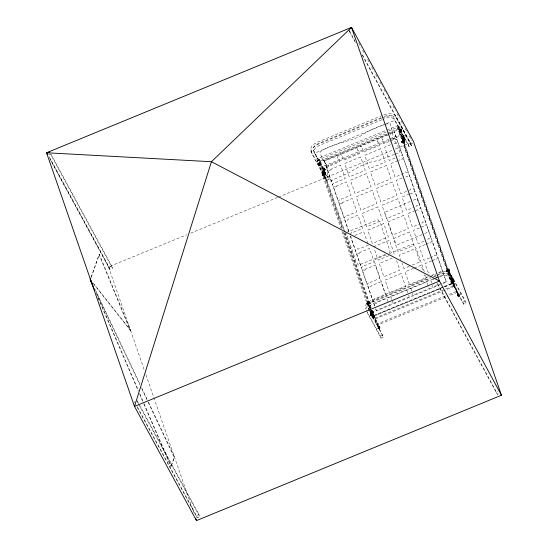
<?xml version="1.0" encoding="UTF-8"?>
<svg xmlns="http://www.w3.org/2000/svg" width="548" height="548" viewBox="0 0 548 548"><rect width="100%" height="100%" fill="white"/><g stroke="black" fill="none" stroke-linecap="round" stroke-linejoin="round"><path stroke-width="0.41" stroke-dasharray="2.74 2.06" d="M319.532 165.832L317.319 160.406L318.32 159.989L320.532 165.421L319.532 165.832L318.217 163.222M320.532 165.421L319.539 162.242L318.539 162.653M322.861 174.545L322.587 173.969L322.066 174.223L322.628 175.627L323.128 175.422L322.669 173.75L323.423 175.524L322.416 173.161L322.519 171.462L323.526 171.051L323.71 168.017L323.21 168.222C321.71 177.936 327.012 178.045 323.539 168.716M324.176 175.908L323.676 176.114L323.704 174.079M323.71 168.017C325.608 169.866 325.354 177.86 323.526 171.051M367.105 312.47L381.024 338.109L383.525 337.082L373.503 317.867L372.503 318.278L370.284 312.846L371.291 312.435L372.037 313.805L372.626 313.655C372.017 312.442 370.914 308.853 372.517 311.682L379.182 327.327L378.682 327.533L370.777 308.969M371.291 312.435L372.284 315.614L371.284 316.025M400.581 132.52L399.588 129.335L400.588 128.924L401.595 131.835L400.581 132.52L398.369 127.088L394.245 119.498A7.597 4.439 -19.1 0 0 385.107 118.45L382.751 119.416M404.828 141.103C402.3 142.412 402.465 136.719 402.753 135.52C405.273 135.801 404.328 141.411 404.225 143.007L404.725 142.802C405.335 140.158 402.191 135.144 405.075 141.733L404.575 141.939L404.013 140.535L404.513 140.329L405.075 141.733M403.253 135.315L402.965 140.048L404.225 143.007M404.725 142.802L403.54 140.185L403.568 138.144L402.568 138.555M403.828 141.514L404.013 138.48L402.753 135.52M454.545 284.549L453.326 282.302L452.326 282.713L451.319 279.802L451.942 280.651L452.943 280.24L454.545 284.549L453.545 284.96L452.538 282.049L453.648 281.734L452.799 280.418L453.121 279.87L452.627 278.644M450.757 279.713L451.127 280.391L451.627 280.186L451.429 279.603L451.141 278.973L450.559 279.131L450.757 279.713L452.333 279.117L453.326 282.302M91.023 277.343L99.298 254.169L130.52 330.355L93.886 284.405M91.345 277.213L99.298 254.169M148.577 402.362L174.497 457.183L170.928 466.738L174.182 457.313L141.685 388.601M365.948 308.812L367.071 306.216L369.537 303.777L372.743 301.996L430.666 278.185M350.165 234.51L351.816 232.023L352.974 232.407L362.584 228.454L357.967 215.138L348.357 219.09L347.72 220.207L344.671 219.652L349.042 232.27M373.25 301.085L374.901 298.605L376.058 298.982L385.669 295.03L381.052 281.72L371.441 285.666L370.804 286.782L367.941 286.159L372.948 301.215L430.42 277.631M393.122 300.975L391.895 303.119L392.128 303.784L410.144 296.379L409.945 295.81L408.376 295.29M412.726 293.468L411.911 294.893L412.144 295.557L430.153 288.152L429.954 287.584L427.604 286.803M432.735 285.241L431.92 286.666L432.153 287.33L446.161 281.576L446.469 282.138L442.531 283.754M326.964 167.983L328.731 165.448L329.889 165.825L339.5 161.879L338.315 158.468L337.157 158.084L338.424 155.474L338.191 154.81L324.183 160.564L326.779 168.058L328.731 165.448M389.265 252.84L389.971 252.196L390.025 251.107L380.422 223.399L378.093 219.762L347.199 232.112M426.296 282.151C428.892 280.658 425.7 277.295 425.597 275.356M396.629 139.343L393.765 138.713L393.128 139.829L390.169 141.048M48.56 154.837L50.471 154.05L112.456 268.219L109.915 269.267L49.964 158.852M348.843 29.736L349.576 31.846L351.48 31.065M382.305 115.505L317.34 142.213L314.134 143.994L311.668 146.432L310.545 149.022L311.627 153.296L326.348 180.402L328.848 179.374L313.483 150.323A7.597 4.439 -19.1 0 1 318.347 143.514L382.812 117.012M381.463 118.231L318.059 144.288L314.86 146.076L312.387 148.508L311.264 151.104L311.627 153.296M382.244 117.909C386.182 116.121 390.799 114.874 394.957 116.697L396.677 118.334L411.39 145.446L408.89 146.474L399.588 129.335M381.963 119.738L319.073 145.597A7.597 4.439 -19.1 0 0 314.203 152.406L318.32 159.989M385.717 123.978L316.833 152.296L315.477 153.741L315.504 154.961L340.945 228.324M386.504 123.649L392.841 121.046L394.745 121.156L395.553 122.053M342.068 228.646L317.737 158.461L386.011 130.397M386.792 130.075L397.78 125.561L399.307 128.369L454.134 286.488L443.928 290.68M343.658 229.612L319.333 159.447L387.916 131.253M388.703 130.931L397.375 127.362L398.595 129.609L452.84 286.07L374.798 318.148L371.619 310.257M398.369 127.088L399.369 126.677L400.588 128.924M317.737 158.461L319.258 161.27L386.751 133.527M387.532 133.205L399.307 128.369M319.333 159.447L320.553 161.694L386.772 134.472M389.923 133.178L398.595 129.609M387.217 134.657L380.216 137.534L380.408 138.103L382.977 139.247L382.34 140.37L383.525 143.782L389.436 141.35M387.998 134.335L394.218 131.773L394.526 132.335L446.469 282.138M401.054 130.04C402.054 133.363 399.602 127.561 401.047 130.136M319.922 164.297L318.922 164.708L318.333 163.318L319.333 162.907M399.376 129.999L400.376 129.588L399.369 126.677M317.813 163.612L318.374 165.01L318.813 164.496L318.162 164.619L317.813 163.612L318.313 163.407L318.977 164.996M400.759 129.513L401.472 129.698L401.828 130.712L401.321 130.917L400.759 129.513L401.424 131.102M317.881 163.921L318.381 163.715M324.183 160.564L324.485 161.126L389.018 134.603M389.806 134.281L394.526 132.335M400.828 129.821L401.259 129.307M318.477 163.879L320.929 162.681L321.101 163.003M401.759 130.403C398.67 132.801 396.464 130.801 400.93 129.883M318.025 164.003L318.525 163.797L318.717 164.332M400.972 129.903L401.472 129.698M401.109 130.52L401.828 130.712M318.313 164.708L321.265 163.475L320.929 162.681M399.971 131.397L400.972 130.979L401.581 132.109M319.553 165.565L320.553 165.154M400.595 132.246L401.595 131.835M388.888 139.274L322.19 166.695L322.676 167.777L389.381 140.357M389.676 138.952L402.232 133.787L402.547 134.376L402.725 134.87L390.169 140.035M324.546 169.243C325.526 173.469 322.724 165.078 324.82 170.113L325.32 169.907L324.759 168.503L324.258 168.709L324.82 170.113M402.807 136.199C405.383 141.048 401.444 134.007 403.184 137.007M402.396 136.589L403.116 136.774L403.465 137.781L402.965 137.986L402.396 136.589L402.965 137.986M325.252 169.599C321.587 171.997 320.258 169.853 324.827 168.811L324.759 168.503M402.465 136.897C406.191 134.376 407.417 136.692 402.896 137.685M324.971 168.9L324.368 169.017L324.656 169.743M402.616 136.979L403.116 136.774M324.608 169.722L325.32 169.907M402.753 137.596L403.465 137.781M324.464 171.182L324.964 170.976M404.013 138.48L404.513 138.274M322.943 173.195C321.964 168.962 324.765 177.353 322.669 172.319L322.169 172.524L322.731 173.928L323.231 173.723L322.669 172.319M323.772 171.64L324.628 172.956L324.532 173.415L323.772 171.64L324.93 174.908L324.169 173.134L324.731 173.332M402.616 139.233L403.376 141.007M404.403 139.466L404.136 138.795L404.616 138.637L405.178 140.035L404.677 140.24L404.465 139.85L404.965 139.644M324.567 171.606C323.354 171.456 325.368 174.148 324.265 172.401L324.765 172.188L324.567 171.606L325.135 172.873L324.553 173.031M402.211 139.692L402.712 139.487L403.081 140.165L403.28 140.747L402.698 140.905L402.211 139.692L402.41 140.274L403.465 139.843M324.149 171.867L324.649 171.661M402.294 139.74L402.794 139.535M322.238 172.832L325.286 171.599L325.457 171.914M390.587 144.679L384.675 147.111L389.292 160.427L395.204 157.995M404.301 141.165L403.718 140.432L404.472 142.206L403.068 138.349L403.712 139.541L404.828 139.028L405.109 139.726C401.444 142.124 400.115 139.987 404.684 138.945M322.169 172.524L322.882 172.716M322.519 171.462L323.169 172.654L323.669 172.449C325.923 178.477 321.327 167.715 323.669 172.449M322.416 173.161L322.916 172.956M324.437 172.497L324.937 172.291M403.081 140.165L402.581 140.37L402.698 140.905M323.635 173.024L324.135 172.819M403.177 140.322L403.677 140.117M322.519 173.538L323.019 173.332M322.731 173.928L325.622 172.387L325.286 171.599M402.013 141.131L402.773 142.905M324.464 173.305L325.046 173.147L325.533 174.367C324.258 174.956 324.409 171.928 325.033 174.572M402.177 142.857L401.609 141.596L402.191 141.439L402.177 142.857L402.677 142.651L402.109 141.391M324.546 173.353L325.046 173.147M401.609 141.596L402.191 141.439M404.458 140.37L404.41 139.37M322.135 174.531L325.183 173.298L325.354 173.613M405.006 141.425C401.287 143.946 400.054 141.631 404.582 140.637M322.066 174.223L322.779 174.408L322.471 173.832M404.328 141.309L404.725 140.726M324.663 173.887L325.163 173.682L324.964 173.1M401.807 142.179L402.307 141.973M323.779 174.422L325.334 173.785M322.416 175.23L323.128 175.422M404.362 141.548L404.862 141.343M322.628 175.627L325.519 174.086L325.183 173.298M324.95 174.517L325.533 174.367M402.095 142.809L402.595 142.603M49.806 158.776L108.531 266.938L186.752 234.784M190.704 233.16L277.61 197.438M278.398 197.109L392.169 150.337M395.334 149.042L412.713 141.898M49.231 156.735L109.182 267.15L111.724 266.109L112.456 268.219M310.908 151.214L325.622 178.326L328.122 177.299M384.388 116.368A7.597 4.439 -19.1 0 1 393.526 117.423L408.171 144.391L410.671 143.364L411.569 146.021L413.473 145.234M412.74 143.124L410.836 143.905L361.488 53.019M397.834 160.715L390.45 163.756L395.067 177.066L404.671 173.12L405.308 172.004L408.363 172.552L403.164 157.571L401.67 159.92L400.711 160.311L400.054 159.804L398.574 160.413M402.129 177.97L396.218 180.395L400.835 193.711L408.226 190.677M408.966 190.375L410.438 189.766L411.082 188.642L414.13 189.197L408.938 174.216L407.438 176.566L406.486 176.956L405.821 176.449M409.377 194.006L401.992 197.04L406.609 210.357L413.254 207.624M410.116 193.697L411.596 193.095L412.254 193.602L413.213 193.211L414.706 190.862L419.905 205.843L416.85 205.288L416.213 206.411L413.993 207.322M410.233 201.445L385.073 212.138L385.018 213.227L394.622 240.942L396.43 244.216L397.875 244.552L423.899 233.852M413.384 200.15L416.672 199.15L419.001 202.781M354.871 235.428L363.735 231.783L368.078 244.319M415.151 210.651L407.76 213.686L412.377 227.002L419.768 223.968M415.891 210.343L417.364 209.74L418.028 210.247L418.98 209.85L420.48 207.507L425.673 222.488L422.624 221.933L421.981 223.057L420.508 223.659M368.352 245.1L358.748 249.045L357.584 248.669L355.631 251.279L350.439 236.298L352.987 236.983M373.51 246.785L389.518 240.202L394.135 253.519L391.847 254.457M424.693 233.523L428.262 231.962L428.611 230.496M385.319 254.464L358.371 265.184L356.042 261.554L346.377 233.373M386.176 254.895L375.168 259.416L374.126 260.69L384.901 292.276L387.717 297.167L389.347 297.345L426.844 281.912L428.029 285.323M389.32 253.601L412.123 244.23L413.315 244.148L416.562 249.299L424.501 272.198M388.799 255.711L378.127 260.101L374.051 248.347M424.063 241.216L418.151 243.648L413.535 230.331L423.138 226.379L424.296 226.762L426.248 224.153L431.447 239.134L428.392 238.579L427.755 239.695M392.238 258.101L379.278 263.43L383.895 276.74L399.903 270.164L396.375 259.978M425.214 244.545L419.302 246.977L423.919 260.293L429.831 257.861M425.954 244.244L428.906 243.024L430.07 243.408L432.023 240.798L437.215 255.779L434.167 255.224L433.523 256.341L430.57 257.56M409.246 266.321L403.91 268.52L402.006 263.033M412.295 265.068L419.919 261.937L415.302 248.621L399.293 255.204L400.924 259.903M413.445 268.397L405.061 271.849L409.678 285.159L425.686 278.583L424.33 274.664M414.213 268.088L421.07 265.266L423.241 271.534M431.721 260.889L425.077 263.622L428.605 273.801M432.461 260.581L434.68 259.67L435.338 260.177L436.297 259.786L437.79 257.437L442.99 272.418L439.934 271.87L439.297 272.986M428.378 276.747L372.024 299.914L368.818 301.701L366.352 304.133L365.221 306.729L365.585 308.921M431.509 275.459L436.989 273.212M366.79 303.215L367.503 303.407L366.79 303.215L367.359 304.62L367.859 304.414L367.146 302.154L367.735 302.003L370.462 308.243M450.915 277.994L458.19 295.406C458.477 297.146 459.957 296.536 458.69 295.201L447.99 270.027L447.689 269.041L448.189 268.835L452.559 278.774L451.559 279.185C450.141 277.021 452.34 278.055 452.374 279.761M430.427 276.63L435.605 274.507M367.564 303.887C366.564 300.564 369.016 306.366 367.571 303.791M368.9 302.126L369.852 303.818L368.9 302.126L369.284 302.839M446.743 270.123L447.497 271.904M452.847 280.049L448.189 268.835M366.859 303.524L369.907 302.291L370.263 303.359L369.674 303.517L369.188 302.297C371.565 302.236 368.742 304.667 367.29 304.311L367.359 304.62M449.737 270.417L449.298 270.931L448.737 269.534L449.237 269.328L449.737 270.417L446.689 271.657L446.332 270.589L446.915 270.431L446.908 271.849L447.408 271.644L446.832 270.383M369.188 302.297L369.77 302.14M446.332 270.589L446.915 270.431M446.689 271.657L446.353 270.863L449.237 269.328M367.146 302.154L367.79 303.345L368.29 303.14M433.564 276.336L439.071 274.075A7.597 4.439 -19.1 0 1 448.209 275.123L452.326 282.713M447.689 269.041L448.339 270.233L448.839 270.027M448.901 270.006L449.449 269.719M369.393 302.88L369.893 302.674L369.688 302.092M446.353 270.863L447.038 270.965M369.763 303.565L369.558 302.982L370.058 302.777M367.139 304.229L367.742 304.106L367.461 303.38M370.743 309.545L368.256 303.708L367.756 303.921L370.243 309.75M448.305 270.808L448.805 270.602M449.018 270.308L449.798 270.726M433.797 276.898L436.14 275.932M436.927 275.61C440.866 273.822 445.483 272.582 449.641 274.404L451.353 276.041L466.074 303.147L463.574 304.174L448.928 277.206A7.597 4.439 -19.1 0 0 439.791 276.151L437.434 277.124M369.674 303.517L370.263 303.359M446.538 271.171L446.819 271.801L447.319 271.596M435.852 277.535L437.126 277.014M433.502 278.74L373.75 303.297A7.597 4.439 -19.1 0 0 368.886 310.113L383.525 337.082M434.283 278.418L436.646 277.446M435.276 278.439L430.844 280.261L432.03 283.679M436.016 278.137L438.236 277.226M438.975 276.925L440.448 276.315L441.113 276.822L442.065 276.432L443.565 274.082L446.161 281.576M371.291 312.634C370.29 309.312 372.743 315.114 371.297 312.538M379.202 329.245L379.791 329.095L372.482 312.257C371.489 307.476 374.51 317.244 371.873 310.49M450.963 278.672L451.723 280.446M452.922 279.953L452.169 278.172L452.751 278.905M370.517 311.963L371.017 311.757L371.578 313.161L371.078 313.367L370.517 311.963L370.866 312.976M451.415 277.788L452.58 280.692L453.703 280.329L454.052 281.343L453.552 281.549L452.463 278.281L452.963 278.076L453.525 279.473L453.025 279.679L452.812 279.288L453.312 279.083M372.996 311.1L372.414 311.25L372.983 312.518L373.483 312.312L372.996 311.1L373.483 312.312M370.585 312.271C374.305 309.757 375.538 312.065 371.01 313.059M452.463 278.281L453.456 279.165C449.792 281.562 448.463 279.425 453.032 278.384M370.729 312.36L371.229 312.155M370.277 309.175L371.517 312.093L372.517 311.682M373.113 311.627L372.613 311.833L372.983 312.518M375.599 308.867L376.12 310.367L390.128 304.606L389.929 304.037L388.368 303.517M372.784 311.935L373.284 311.73M451.127 280.391L450.929 279.809L451.429 279.603M370.27 313.114L371.366 312.771L371.578 313.161M372.482 312.257L371.414 312.792M451.319 279.802L452.525 279.35M376.12 310.367L376.428 310.928L439.386 285.049M372.9 312.47L373.4 312.264M451.045 280.343L451.627 280.186M370.811 314.908C369.811 311.593 372.27 317.388 370.818 314.812M370.044 314.244L370.544 314.038L371.037 315.127L370.606 315.641L370.044 314.244L370.606 315.641M453.552 281.549L452.99 280.144L453.491 279.939L454.052 281.343M370.112 314.552C374.154 311.983 374.757 314.436 370.537 315.34M453.984 281.035C450.572 283.378 448.757 281.453 453.559 280.247M370.256 314.634L370.756 314.429M370.393 315.251L371.106 315.436M453.34 281.151L453.84 280.946M371.489 315.36L372.489 314.949L371.9 313.559L370.9 313.97L372.503 318.278M443.209 286.933L374.325 315.251L372.174 314.97L369.181 309.75M444.003 286.611L451.21 283.405L451.662 281.343L397.992 126.547M373.578 315.901L451.62 283.823L452.84 286.07M370.606 310.935L372.565 316.586L441.62 288.193M444.757 286.905L452.607 283.679L454.134 286.488M372.565 316.586L374.085 319.395L443.147 291.002M376.949 324.622L376.771 324.121L445.832 295.735M448.97 294.447L456.82 291.221L457.306 292.303L448.675 295.851M376.771 324.121L377.264 325.211L447.887 296.173M379.374 327.362C380.374 330.677 377.921 324.882 379.367 327.457M457.628 294.317L458.587 296.009L457.628 294.317L457.998 295.379M379.791 329.095L379.079 326.834L379.579 326.629L380.148 328.026L379.428 327.841L380.148 328.026M457.224 294.708L457.724 294.502L458.224 295.598L457.786 296.112L457.224 294.708L457.786 296.112M379.483 327.759C376.223 330.328 375.442 327.594 379.648 326.937L379.579 326.629M457.292 295.016L460.341 293.783L460.512 294.098M379.079 326.834L379.798 327.019M457.436 295.105L457.888 294.982M451.559 279.185L458.224 294.838L458.724 294.632L459.34 296.393M371.051 310.271L378.647 328.108L379.148 327.903M457.573 295.714L458.073 295.509M458.19 295.406L458.69 295.201M460.341 293.783L460.676 294.571L457.724 295.804M379.648 328.231L380.079 327.725M366.379 310.387L380.305 336.027L382.805 334.999M453.545 284.96L462.848 302.099L465.355 301.064L466.074 303.147M137.288 406.705L196.424 515.613L198.965 514.572L199.698 516.689L197.157 517.73L136.794 406.561M437.434 283.316L496.57 392.231L497.844 391.71M437.352 283.926L497.303 394.341L498.577 393.82M394.539 154.276L379.771 160.023L369.194 162.475L359.187 166.585L349.754 172.367L330.054 181.155L327.581 174.346L326.697 165.201L321.813 157.708L319.95 152.022C331.876 143.295 347.24 142.651 360.214 136.199C369.325 130.28 379.305 125.478 389.991 123.232L391.847 128.91L392.683 138.082L397.622 145.556L400.088 152.358L395.334 154.002M383.874 114.861L387.491 113.84L391.217 113.731L394.238 114.621L395.951 116.251L410.671 143.364M438.551 272.568L442.168 271.548L445.901 271.431L448.915 272.322L450.634 273.959L465.355 301.064M393.765 138.713L396.82 139.267L394.218 131.773M402.725 134.87L402.232 133.787M403.568 138.144L404.212 139.336M403.28 140.747L402.712 139.487M325.135 172.873L324.765 172.188M323.676 176.114L323.032 174.922M451.141 278.973L451.545 280.138M450.559 279.131L450.929 279.809M457.306 292.303L456.82 291.221M372.626 313.655L371.373 310.695M400.465 129.41L400.855 130.123M401.157 130.547L400.876 129.821M405.849 136.452L405.513 135.657M398.375 130.849L398.711 131.636M403.76 137.891L403.006 136.116M403.821 138.74L404.575 140.514M404.513 139.877L404.773 140.432M403.718 140.432L404.472 142.206M404.41 141.569L404.575 141.939M403.575 140.925L402.821 139.151M402.972 142.823L402.218 141.048M401.622 141.87L401.958 142.658M448.442 269.424L449.196 271.198M449.394 271.116L448.641 269.342M447.695 271.815L446.942 270.041M452.169 278.172L452.552 278.891M453.121 279.87L452.737 279.151M452.895 279.959L453.278 280.768M452.696 280.042L453.449 281.816M451.922 280.364L451.168 278.589M450.6 281.48L450.935 282.268M458.587 296.009L458.197 295.297M323.957 168.606L324.348 169.325M324.916 170.298L324.532 169.49M319.176 164.914L318.415 163.14M324.169 173.134L324.93 174.908M322.573 172.134L322.957 172.949M323.532 173.826L322.772 172.051M323.423 175.524L323.039 174.812M369.907 302.291L370.243 303.078M369.852 303.818L369.462 303.106M367.194 302.825L367.578 303.633M368.153 304.517L367.763 303.804M373.969 311.826L373.633 311.038M372.119 311.079L372.51 311.798M373.078 312.771L372.688 312.059M373.496 314.107L373.161 313.312M370.921 311.572L371.674 313.346M371.88 313.264L371.119 311.49M370.448 313.853L370.832 314.662M371.4 315.545L370.647 313.771M378.784 326.731L379.538 328.505M379.743 328.423L379.36 327.608M93.153 282.939L130.52 330.355M394.279 143.158L394.944 143.665L395.896 143.275L397.396 140.932L402.588 155.913L399.54 155.358L398.896 156.475M358.645 42.819L361.091 47.327M362.721 50.334L365.167 54.841M367.612 59.348L370.064 63.849M371.695 66.856L374.14 71.363M375.77 74.37L378.216 78.878M379.853 81.878L382.299 86.385M383.929 89.393L386.374 93.9M388.005 96.9L390.45 101.407M392.902 105.915L395.348 110.422M396.978 113.429L399.424 117.93M401.054 120.937L403.506 125.444M405.136 128.451L407.582 132.959M409.212 135.959L411.658 140.466M349.254 30.483L354.96 40.997M349.576 31.846L355.693 43.114M362.221 55.129L411.569 146.021M404.116 138.843L404.52 139.767M404.013 140.535L404.417 141.459M448.737 269.534L449.298 270.931M452.99 280.144L453.203 280.535L452.333 279.117M319.539 162.242L328.848 179.374M318.313 163.407L318.525 163.797M367.859 304.414L367.29 303.01M369.284 310.1L368.16 308.031A7.597 4.439 -19.1 0 1 373.03 301.222M369.66 310.791L372.284 315.614M50.957 154.194L111.724 266.109M137.384 401.15L139.425 404.91M139.829 405.657L198.965 514.572M138.521 404.02L199.698 516.689M95.263 289.639L140.178 384.607M141.637 387.696L147.111 399.28M96.044 292.084L139.856 384.737M401.04 130.287L401.3 130.965M404.39 139.617L404.657 140.288M453.265 280.919L453.532 281.597M457.744 294.454L458.012 295.125M458.005 295.283L458.265 295.954M324.279 168.661L324.539 169.339M324.615 173.195L323.978 171.558M324.491 173.189L325.128 174.826M322.943 173.1L323.21 173.771M371.304 312.387L371.017 311.757M401.691 141.644L401.979 142.274M446.415 270.637L446.702 271.267M322.361 167.195L322.608 167.736M325.163 173.682L325.45 174.312M369.893 302.674L370.174 303.311M369.27 302.352L369.558 302.982M378.647 328.108L378.963 328.807M371.797 313.367L370.551 310.476M96.626 293.742L138.343 390.388M139.699 393.533L143.768 402.965M144.11 403.746L171.243 466.608M98.003 297.804L138.363 391.306M139.719 394.45L143.453 403.095M143.788 403.876L170.928 466.738M400.376 129.588L400.972 130.979M448.339 270.233L458.724 294.632M367.79 303.345L369.962 308.449M98.983 254.299L130.205 330.485M401.328 129.616L401.609 130.314M403.253 137.39L402.903 136.383M403.712 139.541L404.253 140.966M449.305 269.63L449.586 270.335M452.675 278.672L453.025 279.679M458.224 294.838L458.84 296.598M324.827 168.811L325.108 169.517M323.169 172.654L323.484 173.428M322.382 172.921L322.662 173.62M322.916 175.024L322.567 174.017M322.279 174.62L322.56 175.319M379.648 326.937L379.928 327.636M379.298 327.225L379.579 327.93M378.682 327.533L379.291 329.3M368.256 303.708L367.646 301.948M371.517 312.093L371.832 312.867M371.366 312.771L371.174 312.237M367.002 303.613L367.29 304.311M370.893 315.045L370.544 314.038M404.39 139.713L404.02 138.658M403.191 136.911L403.561 137.973M404.301 141.069L404.671 142.124M404.28 141.411L403.917 140.35M453.285 280.672L453.648 281.734M453.258 281.014L452.367 278.089M322.964 172.853L323.327 173.908M379.353 327.704L378.983 326.649M370.838 314.566L371.202 315.627M496.57 392.231L497.303 394.341M408.171 144.391L408.89 146.474M462.848 302.099L463.574 304.174M397.78 125.561L452.607 283.679M397.375 127.362L451.62 283.823M410.836 288.488L411.781 291.221M406.828 290.139L408.013 293.55M390.82 296.715L391.772 299.448M388.005 301.777L386.82 298.359L377.216 302.311L376.572 303.428L373.524 302.88L374.565 305.873M324.485 161.126L349.062 232.003M350.46 236.03L374.75 306.099M375.866 309.319L376.428 310.928M377.093 324.711L377.264 325.211M320.553 161.694L344.877 231.859M345.158 232.66L371.722 309.278M372.003 310.086L374.798 318.148M344.774 232.838L371.339 309.449M325.622 178.326L326.348 180.402M380.305 336.027L381.024 338.109M319.258 161.27L342.76 229.037M344.158 233.071L370.729 309.716M371.01 310.517L374.085 319.395M372.489 314.949L373.503 317.867M343.192 231.879L370.325 310.127M342.062 231.551L368.9 308.942M317.319 160.406L318.333 163.318M313.483 150.323L314.203 152.406M196.424 515.613L197.157 517.73M109.182 267.15L109.915 269.267M108.531 266.938L144.528 370.749M145.926 374.784L193.704 512.572M136.973 400.403L137.706 402.513M134.431 401.444L134.924 402.855M457.827 294.235L458.388 296.091M400.663 129.328L401.218 131.184M372.325 310.997L372.88 312.853M369.099 302.044L369.653 303.9M367.393 302.743L367.955 304.599M324.717 170.38L324.163 168.524M322.669 173.75L323.224 175.607M357.207 149.392L357.385 150.227L358.324 150.241L359.509 153.652L343.5 160.235L342.315 156.824L342.959 155.701L340.39 154.557L340.192 153.988L358.2 146.583L358.433 147.248L357.207 149.392M377.223 141.165L377.394 142.001L378.339 142.014L379.517 145.426L363.509 152.008L362.331 148.597L362.968 147.474L360.399 146.33L360.2 145.761L378.209 138.356L378.442 139.028L377.223 141.165M331.102 169.585L329.903 170.401L327.355 169.722L332.547 184.703L334.499 182.094L335.664 182.47L345.267 178.525L340.651 165.208L331.047 169.154L331.102 169.585M336.876 186.231L335.677 187.046L333.129 186.368L338.322 201.349L340.274 198.739L341.431 199.116L351.042 195.163L346.425 181.854L336.815 185.799L336.876 186.231M342.644 202.876L341.445 203.692L338.897 203.013L344.089 217.988L346.041 215.378L347.206 215.761L356.81 211.809L352.193 198.492L342.589 202.445L342.644 202.876M359.961 252.806L358.762 253.628L356.214 252.943L361.406 267.924L363.358 265.314L364.516 265.691L374.126 261.745L369.51 248.429L359.899 252.375L359.961 252.806M365.728 269.452L364.53 270.267L361.981 269.589L367.174 284.57L369.126 281.96L370.29 282.336L379.894 278.391L375.277 265.074L365.674 269.02L365.728 269.452M360.659 156.981L344.651 163.564L349.268 176.874L365.276 170.298L360.659 156.981M380.675 148.755L364.667 155.337L369.284 168.654L385.292 162.071L380.675 148.755M366.434 173.627L350.425 180.203L355.042 193.519L371.051 186.943L366.434 173.627M386.443 165.4L370.434 171.976L375.051 185.293L391.06 178.716L386.443 165.4M372.202 190.272L356.193 196.848L360.81 210.165L376.819 203.582L372.202 190.272M392.217 182.046L376.209 188.622L380.826 201.938L396.834 195.355L392.217 182.046M377.976 206.911L361.968 213.494L366.585 226.81L382.593 220.228L377.976 206.911M397.985 198.684L381.977 205.267L386.593 218.584L402.602 212.001L397.985 198.684M383.744 223.557L367.735 230.139L372.352 243.456L388.361 236.873L383.744 223.557M403.76 215.33L387.751 221.913L392.368 235.229L408.376 228.646L403.76 215.33M409.527 231.975L393.519 238.558L398.136 251.875L414.144 245.292L409.527 231.975M401.061 273.493L385.052 280.069L389.669 293.386L405.678 286.81L401.061 273.493"/><path stroke-width="0.82" d="M90.749 278.137L90.201 279.727L94.612 289.947M47.827 152.721L49.738 151.94M196.485 520.6L501.454 395.231L413.507 141.569L351.515 27.4L46.546 152.769L134.493 406.431L196.485 520.6L195.65 518.189M501.454 395.231L439.469 281.062L351.515 27.4L211.425 161.715L134.493 406.431L439.469 281.062L211.425 161.715L46.546 152.769L47.361 154.269M92.756 285.131L90.201 279.727L90.516 279.596L92.893 285.097"/></g></svg>
